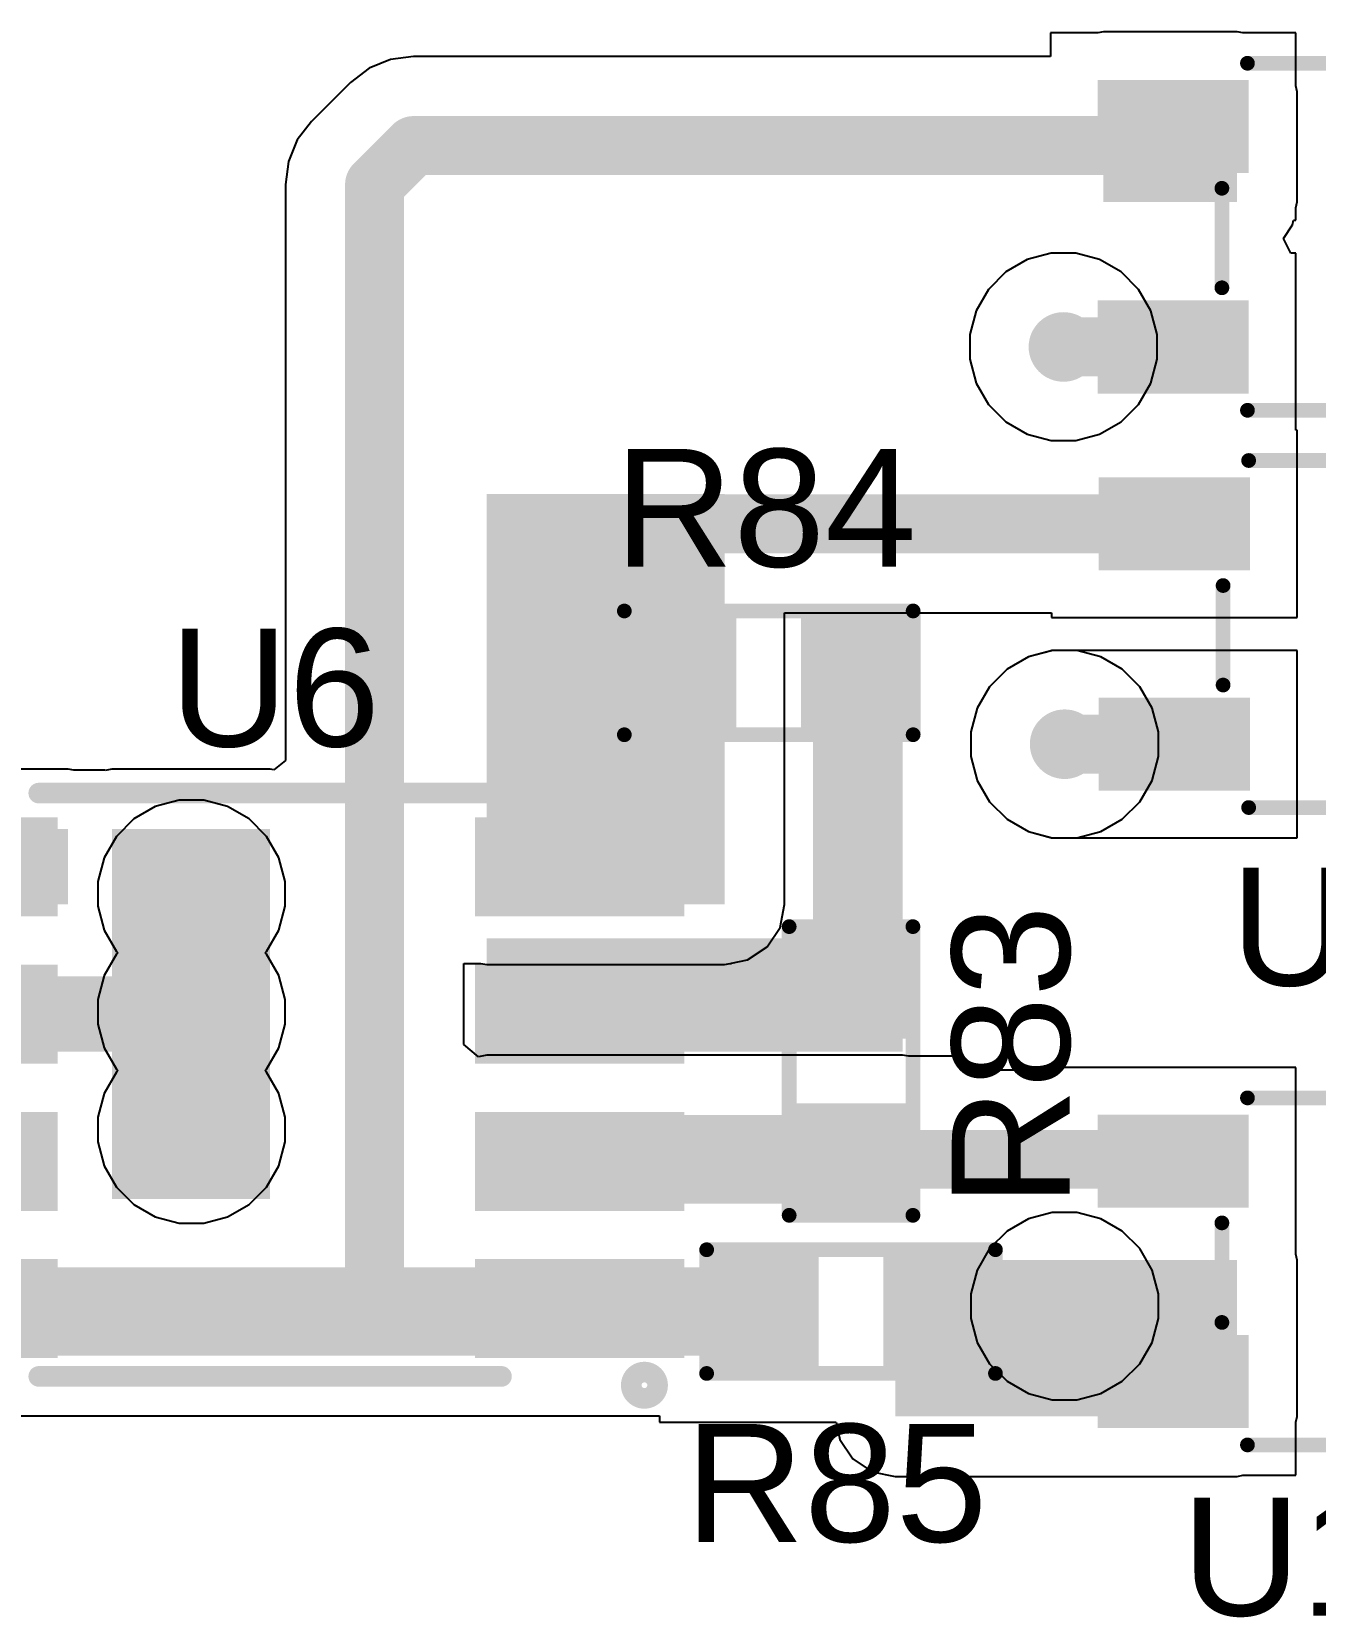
# Model space of a CAD drawing. Header units: millimetres. Extents: x 0 to 214, y 0 to 214.
# Drawn here: x 1.403 to 1.838, y 2.072 to 2.611 of the extents above; entities that cross this region are included whole.
import ezdxf

# ---------------------------------------------------------------- set-up
doc = ezdxf.new("R2010")
doc.units = ezdxf.units.MM
doc.header["$MEASUREMENT"] = 0
for name, color, linetype in [('BottomLayer', 5, 'Continuous'), ('BottomSolder', 6, 'Continuous'), ('TopLayer', 1, 'Continuous'), ('TopOverlay', 2, 'Continuous'), ('TopPaste', 8, 'Continuous'), ('TopSolder', 216, 'Continuous'), ('ViaHoleLayer', 16, 'Continuous')]:
    doc.layers.add(name, color=color, linetype=linetype)
doc.styles.add('Arial', font='', dxfattribs={"height": 0.2})
doc.styles.get('Arial').set_extended_font_data('Arial')

# ---------------------------------------------------------------- blocks, each defined once
blk = doc.blocks.new('SOT_23_5_4')
at = {"layer": 'TopLayer'}
for points in [[(-0.07283, 0.04921), (-0.02953, 0.04921), (-0.02953, 0.02559), (-0.07283, 0.02559)], [(0.02953, 0.04921), (0.07283, 0.04921), (0.07283, 0.02559), (0.02953, 0.02559)], [(-0.07283, 0.01181), (-0.02953, 0.01181), (-0.02953, -0.01181), (-0.07283, -0.01181)], [(-0.07283, -0.02559), (-0.02953, -0.02559), (-0.02953, -0.04921), (-0.07283, -0.04921)], [(0.02953, -0.02559), (0.07283, -0.02559), (0.07283, -0.04921), (0.02953, -0.04921)]]:
    blk.add_hatch(color=1, dxfattribs=at).paths.add_polyline_path(points)
at = {"layer": 'TopPaste'}
for points in [[(-0.07283, 0.04921), (-0.02953, 0.04921), (-0.02953, 0.02559), (-0.07283, 0.02559)], [(0.02953, 0.04921), (0.07283, 0.04921), (0.07283, 0.02559), (0.02953, 0.02559)], [(-0.07283, 0.01181), (-0.02953, 0.01181), (-0.02953, -0.01181), (-0.07283, -0.01181)], [(-0.07283, -0.02559), (-0.02953, -0.02559), (-0.02953, -0.04921), (-0.07283, -0.04921)], [(0.02953, -0.02559), (0.07283, -0.02559), (0.07283, -0.04921), (0.02953, -0.04921)]]:
    blk.add_hatch(color=8, dxfattribs=at).paths.add_polyline_path(points)
at = {"layer": 'TopSolder'}
for points in [[(-0.07683, 0.05321), (-0.02553, 0.05321), (-0.02553, 0.02159), (-0.07683, 0.02159)], [(0.02553, 0.05321), (0.07683, 0.05321), (0.07683, 0.02159), (0.02553, 0.02159)], [(-0.07683, 0.01581), (-0.02553, 0.01581), (-0.02553, -0.01581), (-0.07683, -0.01581)], [(-0.07683, -0.02159), (-0.02553, -0.02159), (-0.02553, -0.05321), (-0.07683, -0.05321)], [(0.02553, -0.02159), (0.07683, -0.02159), (0.07683, -0.05321), (0.02553, -0.05321)]]:
    blk.add_hatch(color=216, dxfattribs=at).paths.add_polyline_path(points)
at = {"layer": 'TopOverlay'}
for points, const_width in [([(-0.0615, 0.0615, 1), (-0.06843, 0.0615, 1)], 0.01), ([(-0.07093, 0.0615, 1), (-0.06593, 0.0615, 1)], 0.005), ([(-0.064, 0.0615, 1), (-0.059, 0.0615, 1)], 0.005), ([(-0.0307, 0.0589, 1), (-0.0282, 0.0589, 1)], 0.0025), ([(0.02473, 0.0589, 1), (0.02723, 0.0589, 1)], 0.0025), ([(0.0334, 0.01732, 1), (0.0359, 0.01732, 1)], 0.0025), ([(0.0334, -0.01646, 1), (0.0359, -0.01646, 1)], 0.0025), ([(-0.0307, -0.0589, 1), (-0.0282, -0.0589, 1)], 0.0025), ([(0.02473, -0.0589, 1), (0.02723, -0.0589, 1)], 0.0025)]:
    blk.add_lwpolyline(points, format="xyb", close=True, dxfattribs=dict(at, const_width=const_width))
at = {"layer": 'TopOverlay', "const_width": 0.005}
for points in [[(0.02598, 0.0589), (-0.02945, 0.0589)], [(0.03465, 0.01732), (0.03465, -0.01646)], [(0.02598, -0.0589), (-0.02945, -0.0589)]]:
    blk.add_lwpolyline(points, dxfattribs=at)
blk = doc.blocks.new('RES_0603_278')
at = {"layer": 'TopLayer'}
for points in [[(-0.015, 0.0175), (-0.015, -0.0175), (-0.045, -0.0175), (-0.045, 0.0175)], [(0.045, 0.0175), (0.045, -0.0175), (0.015, -0.0175), (0.015, 0.0175)]]:
    blk.add_hatch(color=1, dxfattribs=at).paths.add_polyline_path(points)
at = {"layer": 'TopPaste'}
for points in [[(-0.015, 0.0175), (-0.015, -0.0175), (-0.045, -0.0175), (-0.045, 0.0175)], [(0.045, 0.0175), (0.045, -0.0175), (0.015, -0.0175), (0.015, 0.0175)]]:
    blk.add_hatch(color=8, dxfattribs=at).paths.add_polyline_path(points)
at = {"layer": 'TopSolder'}
for points in [[(-0.011, 0.0215), (-0.011, -0.0215), (-0.049, -0.0215), (-0.049, 0.0215)], [(0.049, 0.0215), (0.049, -0.0215), (0.011, -0.0215), (0.011, 0.0215)]]:
    blk.add_hatch(color=216, dxfattribs=at).paths.add_polyline_path(points)
at = {"layer": 'TopOverlay', "const_width": 0.005}
for points in [[(-0.049, -0.021), (-0.049, 0.021)], [(-0.049, 0.021), (0.049, 0.021)], [(0.049, -0.021), (0.049, 0.021)], [(-0.049, -0.021), (0.049, -0.021)]]:
    blk.add_lwpolyline(points, dxfattribs=at)
at = {"layer": 'TopOverlay', "const_width": 0.0025}
for points in [[(-0.05025, 0.021, 1), (-0.04775, 0.021, 1)], [(-0.05025, 0.021, 1), (-0.04775, 0.021, 1)], [(0.04775, 0.021, 1), (0.05025, 0.021, 1)], [(0.04775, 0.021, 1), (0.05025, 0.021, 1)], [(-0.05025, -0.021, 1), (-0.04775, -0.021, 1)], [(-0.05025, -0.021, 1), (-0.04775, -0.021, 1)], [(0.04775, -0.021, 1), (0.05025, -0.021, 1)], [(0.04775, -0.021, 1), (0.05025, -0.021, 1)]]:
    blk.add_lwpolyline(points, format="xyb", close=True, dxfattribs=at)
blk = doc.blocks.new('RES_0603_279')
at = {"layer": 'TopLayer'}
for points in [[(-0.015, 0.0175), (-0.015, -0.0175), (-0.045, -0.0175), (-0.045, 0.0175)], [(0.045, 0.0175), (0.045, -0.0175), (0.015, -0.0175), (0.015, 0.0175)]]:
    blk.add_hatch(color=1, dxfattribs=at).paths.add_polyline_path(points)
at = {"layer": 'TopPaste'}
for points in [[(-0.015, 0.0175), (-0.015, -0.0175), (-0.045, -0.0175), (-0.045, 0.0175)], [(0.045, 0.0175), (0.045, -0.0175), (0.015, -0.0175), (0.015, 0.0175)]]:
    blk.add_hatch(color=8, dxfattribs=at).paths.add_polyline_path(points)
at = {"layer": 'TopSolder'}
for points in [[(-0.011, 0.0215), (-0.011, -0.0215), (-0.049, -0.0215), (-0.049, 0.0215)], [(0.049, 0.0215), (0.049, -0.0215), (0.011, -0.0215), (0.011, 0.0215)]]:
    blk.add_hatch(color=216, dxfattribs=at).paths.add_polyline_path(points)
at = {"layer": 'TopOverlay', "const_width": 0.005}
for points in [[(-0.049, -0.021), (-0.049, 0.021)], [(-0.049, 0.021), (0.049, 0.021)], [(0.049, -0.021), (0.049, 0.021)], [(-0.049, -0.021), (0.049, -0.021)]]:
    blk.add_lwpolyline(points, dxfattribs=at)
at = {"layer": 'TopOverlay', "const_width": 0.0025}
for points in [[(-0.05025, 0.021, 1), (-0.04775, 0.021, 1)], [(-0.05025, 0.021, 1), (-0.04775, 0.021, 1)], [(0.04775, 0.021, 1), (0.05025, 0.021, 1)], [(0.04775, 0.021, 1), (0.05025, 0.021, 1)], [(-0.05025, -0.021, 1), (-0.04775, -0.021, 1)], [(-0.05025, -0.021, 1), (-0.04775, -0.021, 1)], [(0.04775, -0.021, 1), (0.05025, -0.021, 1)], [(0.04775, -0.021, 1), (0.05025, -0.021, 1)]]:
    blk.add_lwpolyline(points, format="xyb", close=True, dxfattribs=at)
blk = doc.blocks.new('RES_0603_280')
at = {"layer": 'TopLayer'}
for points in [[(-0.015, 0.0175), (-0.015, -0.0175), (-0.045, -0.0175), (-0.045, 0.0175)], [(0.045, 0.0175), (0.045, -0.0175), (0.015, -0.0175), (0.015, 0.0175)]]:
    blk.add_hatch(color=1, dxfattribs=at).paths.add_polyline_path(points)
at = {"layer": 'TopPaste'}
for points in [[(-0.015, 0.0175), (-0.015, -0.0175), (-0.045, -0.0175), (-0.045, 0.0175)], [(0.045, 0.0175), (0.045, -0.0175), (0.015, -0.0175), (0.015, 0.0175)]]:
    blk.add_hatch(color=8, dxfattribs=at).paths.add_polyline_path(points)
at = {"layer": 'TopSolder'}
for points in [[(-0.011, 0.0215), (-0.011, -0.0215), (-0.049, -0.0215), (-0.049, 0.0215)], [(0.049, 0.0215), (0.049, -0.0215), (0.011, -0.0215), (0.011, 0.0215)]]:
    blk.add_hatch(color=216, dxfattribs=at).paths.add_polyline_path(points)
at = {"layer": 'TopOverlay', "const_width": 0.005}
for points in [[(-0.049, 0.021), (-0.049, -0.021)], [(-0.049, 0.021), (0.049, 0.021)], [(0.049, 0.021), (0.049, -0.021)], [(-0.049, -0.021), (0.049, -0.021)]]:
    blk.add_lwpolyline(points, dxfattribs=at)
at = {"layer": 'TopOverlay', "const_width": 0.0025}
for points in [[(-0.05025, 0.021, 1), (-0.04775, 0.021, 1)], [(-0.05025, 0.021, 1), (-0.04775, 0.021, 1)], [(0.04775, 0.021, 1), (0.05025, 0.021, 1)], [(0.04775, 0.021, 1), (0.05025, 0.021, 1)], [(-0.05025, -0.021, 1), (-0.04775, -0.021, 1)], [(-0.05025, -0.021, 1), (-0.04775, -0.021, 1)], [(0.04775, -0.021, 1), (0.05025, -0.021, 1)], [(0.04775, -0.021, 1), (0.05025, -0.021, 1)]]:
    blk.add_lwpolyline(points, format="xyb", close=True, dxfattribs=at)
blk = doc.blocks.new('SOT_23_5_332')
at = {"layer": 'TopLayer'}
for points in [[(-0.07283, 0.04921), (-0.02953, 0.04921), (-0.02953, 0.02559), (-0.07283, 0.02559)], [(0.02953, 0.04921), (0.07283, 0.04921), (0.07283, 0.02559), (0.02953, 0.02559)], [(-0.07283, 0.01181), (-0.02953, 0.01181), (-0.02953, -0.01181), (-0.07283, -0.01181)], [(-0.07283, -0.02559), (-0.02953, -0.02559), (-0.02953, -0.04921), (-0.07283, -0.04921)], [(0.02953, -0.02559), (0.07283, -0.02559), (0.07283, -0.04921), (0.02953, -0.04921)]]:
    blk.add_hatch(color=1, dxfattribs=at).paths.add_polyline_path(points)
at = {"layer": 'TopPaste'}
for points in [[(-0.07283, 0.04921), (-0.02953, 0.04921), (-0.02953, 0.02559), (-0.07283, 0.02559)], [(0.02953, 0.04921), (0.07283, 0.04921), (0.07283, 0.02559), (0.02953, 0.02559)], [(-0.07283, 0.01181), (-0.02953, 0.01181), (-0.02953, -0.01181), (-0.07283, -0.01181)], [(-0.07283, -0.02559), (-0.02953, -0.02559), (-0.02953, -0.04921), (-0.07283, -0.04921)], [(0.02953, -0.02559), (0.07283, -0.02559), (0.07283, -0.04921), (0.02953, -0.04921)]]:
    blk.add_hatch(color=8, dxfattribs=at).paths.add_polyline_path(points)
at = {"layer": 'TopSolder'}
for points in [[(-0.07683, 0.05321), (-0.02553, 0.05321), (-0.02553, 0.02159), (-0.07683, 0.02159)], [(0.02553, 0.05321), (0.07683, 0.05321), (0.07683, 0.02159), (0.02553, 0.02159)], [(-0.07683, 0.01581), (-0.02553, 0.01581), (-0.02553, -0.01581), (-0.07683, -0.01581)], [(-0.07683, -0.02159), (-0.02553, -0.02159), (-0.02553, -0.05321), (-0.07683, -0.05321)], [(0.02553, -0.02159), (0.07683, -0.02159), (0.07683, -0.05321), (0.02553, -0.05321)]]:
    blk.add_hatch(color=216, dxfattribs=at).paths.add_polyline_path(points)
at = {"layer": 'TopOverlay'}
for points, const_width in [([(-0.0615, 0.0615, 1), (-0.06843, 0.0615, 1)], 0.01), ([(-0.07093, 0.0615, 1), (-0.06593, 0.0615, 1)], 0.005), ([(-0.064, 0.0615, 1), (-0.059, 0.0615, 1)], 0.005), ([(-0.0307, 0.0589, 1), (-0.0282, 0.0589, 1)], 0.0025), ([(0.02473, 0.0589, 1), (0.02723, 0.0589, 1)], 0.0025), ([(0.0334, 0.01732, 1), (0.0359, 0.01732, 1)], 0.0025), ([(0.0334, -0.01646, 1), (0.0359, -0.01646, 1)], 0.0025), ([(-0.0307, -0.0589, 1), (-0.0282, -0.0589, 1)], 0.0025), ([(0.02473, -0.0589, 1), (0.02723, -0.0589, 1)], 0.0025)]:
    blk.add_lwpolyline(points, format="xyb", close=True, dxfattribs=dict(at, const_width=const_width))
at = {"layer": 'TopOverlay', "const_width": 0.005}
for points in [[(0.02598, 0.0589), (-0.02945, 0.0589)], [(0.03465, 0.01732), (0.03465, -0.01646)], [(0.02598, -0.0589), (-0.02945, -0.0589)]]:
    blk.add_lwpolyline(points, dxfattribs=at)
blk = doc.blocks.new('SOT_23_5_333')
at = {"layer": 'TopLayer'}
for points in [[(-0.07283, 0.04921), (-0.02953, 0.04921), (-0.02953, 0.02559), (-0.07283, 0.02559)], [(0.02953, 0.04921), (0.07283, 0.04921), (0.07283, 0.02559), (0.02953, 0.02559)], [(-0.07283, 0.01181), (-0.02953, 0.01181), (-0.02953, -0.01181), (-0.07283, -0.01181)], [(-0.07283, -0.02559), (-0.02953, -0.02559), (-0.02953, -0.04921), (-0.07283, -0.04921)], [(0.02953, -0.02559), (0.07283, -0.02559), (0.07283, -0.04921), (0.02953, -0.04921)]]:
    blk.add_hatch(color=1, dxfattribs=at).paths.add_polyline_path(points)
at = {"layer": 'TopPaste'}
for points in [[(-0.07283, 0.04921), (-0.02953, 0.04921), (-0.02953, 0.02559), (-0.07283, 0.02559)], [(0.02953, 0.04921), (0.07283, 0.04921), (0.07283, 0.02559), (0.02953, 0.02559)], [(-0.07283, 0.01181), (-0.02953, 0.01181), (-0.02953, -0.01181), (-0.07283, -0.01181)], [(-0.07283, -0.02559), (-0.02953, -0.02559), (-0.02953, -0.04921), (-0.07283, -0.04921)], [(0.02953, -0.02559), (0.07283, -0.02559), (0.07283, -0.04921), (0.02953, -0.04921)]]:
    blk.add_hatch(color=8, dxfattribs=at).paths.add_polyline_path(points)
at = {"layer": 'TopSolder'}
for points in [[(-0.07683, 0.05321), (-0.02553, 0.05321), (-0.02553, 0.02159), (-0.07683, 0.02159)], [(0.02553, 0.05321), (0.07683, 0.05321), (0.07683, 0.02159), (0.02553, 0.02159)], [(-0.07683, 0.01581), (-0.02553, 0.01581), (-0.02553, -0.01581), (-0.07683, -0.01581)], [(-0.07683, -0.02159), (-0.02553, -0.02159), (-0.02553, -0.05321), (-0.07683, -0.05321)], [(0.02553, -0.02159), (0.07683, -0.02159), (0.07683, -0.05321), (0.02553, -0.05321)]]:
    blk.add_hatch(color=216, dxfattribs=at).paths.add_polyline_path(points)
at = {"layer": 'TopOverlay'}
for points, const_width in [([(-0.0615, 0.0615, 1), (-0.06843, 0.0615, 1)], 0.01), ([(-0.07093, 0.0615, 1), (-0.06593, 0.0615, 1)], 0.005), ([(-0.064, 0.0615, 1), (-0.059, 0.0615, 1)], 0.005), ([(-0.0307, 0.0589, 1), (-0.0282, 0.0589, 1)], 0.0025), ([(0.02473, 0.0589, 1), (0.02723, 0.0589, 1)], 0.0025), ([(0.0334, 0.01732, 1), (0.0359, 0.01732, 1)], 0.0025), ([(0.0334, -0.01646, 1), (0.0359, -0.01646, 1)], 0.0025), ([(-0.0307, -0.0589, 1), (-0.0282, -0.0589, 1)], 0.0025), ([(0.02473, -0.0589, 1), (0.02723, -0.0589, 1)], 0.0025)]:
    blk.add_lwpolyline(points, format="xyb", close=True, dxfattribs=dict(at, const_width=const_width))
at = {"layer": 'TopOverlay', "const_width": 0.005}
for points in [[(0.02598, 0.0589), (-0.02945, 0.0589)], [(0.03465, 0.01732), (0.03465, -0.01646)], [(0.02598, -0.0589), (-0.02945, -0.0589)]]:
    blk.add_lwpolyline(points, dxfattribs=at)
blk = doc.blocks.new('SOIC_8_382')
at = {"layer": 'TopLayer'}
for points in [[(-0.0735, 0.0622), (-0.1365, 0.0622), (-0.1365, 0.0878), (-0.0735, 0.0878)], [(0.13909, 0.0622), (0.0761, 0.0622), (0.0761, 0.0878), (0.13909, 0.0878)], [(-0.0735, 0.0122), (-0.1365, 0.0122), (-0.1365, 0.0378), (-0.0735, 0.0378)], [(0.13909, 0.0122), (0.0761, 0.0122), (0.0761, 0.0378), (0.13909, 0.0378)], [(-0.0735, -0.0378), (-0.1365, -0.0378), (-0.1365, -0.0122), (-0.0735, -0.0122)], [(0.13909, -0.0378), (0.0761, -0.0378), (0.0761, -0.0122), (0.13909, -0.0122)], [(-0.0735, -0.0878), (-0.1365, -0.0878), (-0.1365, -0.0622), (-0.0735, -0.0622)], [(0.13909, -0.0878), (0.0761, -0.0878), (0.0761, -0.0622), (0.13909, -0.0622)]]:
    blk.add_hatch(color=1, dxfattribs=at).paths.add_polyline_path(points)
at = {"layer": 'TopPaste'}
for points in [[(-0.0735, 0.0622), (-0.1365, 0.0622), (-0.1365, 0.0878), (-0.0735, 0.0878)], [(0.13909, 0.0622), (0.0761, 0.0622), (0.0761, 0.0878), (0.13909, 0.0878)], [(-0.0735, 0.0122), (-0.1365, 0.0122), (-0.1365, 0.0378), (-0.0735, 0.0378)], [(0.13909, 0.0122), (0.0761, 0.0122), (0.0761, 0.0378), (0.13909, 0.0378)], [(-0.0735, -0.0378), (-0.1365, -0.0378), (-0.1365, -0.0122), (-0.0735, -0.0122)], [(0.13909, -0.0378), (0.0761, -0.0378), (0.0761, -0.0122), (0.13909, -0.0122)], [(-0.0735, -0.0878), (-0.1365, -0.0878), (-0.1365, -0.0622), (-0.0735, -0.0622)], [(0.13909, -0.0878), (0.0761, -0.0878), (0.0761, -0.0622), (0.13909, -0.0622)]]:
    blk.add_hatch(color=8, dxfattribs=at).paths.add_polyline_path(points)
at = {"layer": 'TopSolder'}
for points in [[(-0.0695, 0.0582), (-0.1405, 0.0582), (-0.1405, 0.0918), (-0.0695, 0.0918)], [(0.14309, 0.0582), (0.0721, 0.0582), (0.0721, 0.0918), (0.14309, 0.0918)], [(-0.0695, 0.0082), (-0.1405, 0.0082), (-0.1405, 0.0418), (-0.0695, 0.0418)], [(0.14309, 0.0082), (0.0721, 0.0082), (0.0721, 0.0418), (0.14309, 0.0418)], [(-0.0695, -0.0418), (-0.1405, -0.0418), (-0.1405, -0.0082), (-0.0695, -0.0082)], [(0.14309, -0.0418), (0.0721, -0.0418), (0.0721, -0.0082), (0.14309, -0.0082)], [(-0.0695, -0.0918), (-0.1405, -0.0918), (-0.1405, -0.0582), (-0.0695, -0.0582)], [(0.14309, -0.0918), (0.0721, -0.0918), (0.0721, -0.0582), (0.14309, -0.0582)]]:
    blk.add_hatch(color=216, dxfattribs=at).paths.add_polyline_path(points)
at = {"layer": 'TopOverlay'}
for points, const_width in [([(-0.12253, 0.101, 1), (-0.13147, 0.101, 1)], 0.007), ([(-0.13322, 0.101, 1), (-0.12972, 0.101, 1)], 0.0035), ([(-0.12428, 0.101, 1), (-0.12078, 0.101, 1)], 0.0035), ([(-0.08025, 0.098, 1), (-0.07675, 0.098, 1)], 0.0035), ([(0.07675, 0.098, 1), (0.08025, 0.098, 1)], 0.0035), ([(-0.08025, -0.1, 1), (-0.07675, -0.1, 1)], 0.0035), ([(0.07675, -0.1, 1), (0.08025, -0.1, 1)], 0.0035)]:
    blk.add_lwpolyline(points, format="xyb", close=True, dxfattribs=dict(at, const_width=const_width))
at = {"layer": 'TopOverlay', "const_width": 0.007}
for points in [[(0.0785, 0.098), (-0.0785, 0.098)], [(0.0785, -0.1), (-0.0785, -0.1)]]:
    blk.add_lwpolyline(points, dxfattribs=at)

msp = doc.modelspace()

# ---------------------------------------------------------------- hatches: boundary and pattern name
at = {"layer": 'BottomLayer'}
h = msp.add_hatch(color=5, dxfattribs=at)
edge = h.paths.add_edge_path()
edge.add_arc((1.75287, 2.50366), 0.01181, 0, 360)
h = msp.add_hatch(color=5, dxfattribs=at)
edge = h.paths.add_edge_path()
edge.add_arc((1.75328, 2.36881), 0.01181, 0, 360)
h = msp.add_hatch(color=5, dxfattribs=at)
edge = h.paths.add_edge_path()
edge.add_arc((1.68287, 2.35612), 0.01181, 0, 360)
h = msp.add_hatch(color=5, dxfattribs=at)
edge = h.paths.add_edge_path()
edge.add_arc((1.68287, 2.32321), 0.01181, 0, 360)
h = msp.add_hatch(color=5, dxfattribs=at)
edge = h.paths.add_edge_path()
edge.add_arc((1.457, 2.318), 0.01181, 0, 360)
h = msp.add_hatch(color=5, dxfattribs=at)
edge = h.paths.add_edge_path()
edge.add_arc((1.457, 2.278), 0.01181, 0, 360)
h = msp.add_hatch(color=5, dxfattribs=at)
edge = h.paths.add_edge_path()
edge.add_arc((1.457, 2.238), 0.01181, 0, 360)
h = msp.add_hatch(color=5, dxfattribs=at)
edge = h.paths.add_edge_path()
edge.add_arc((1.75328, 2.17804), 0.01181, 0, 360)
at = {"layer": 'BottomSolder'}
h = msp.add_hatch(color=6, dxfattribs=at)
edge = h.paths.add_edge_path()
edge.add_arc((1.75287, 2.50366), 0.00591, 0, 360)
h = msp.add_hatch(color=6, dxfattribs=at)
edge = h.paths.add_edge_path()
edge.add_arc((1.75328, 2.36881), 0.00591, 0, 360)
h = msp.add_hatch(color=6, dxfattribs=at)
edge = h.paths.add_edge_path()
edge.add_arc((1.68287, 2.35612), 0.00591, 0, 360)
h = msp.add_hatch(color=6, dxfattribs=at)
edge = h.paths.add_edge_path()
edge.add_arc((1.68287, 2.32321), 0.00591, 0, 360)
h = msp.add_hatch(color=6, dxfattribs=at)
edge = h.paths.add_edge_path()
edge.add_arc((1.75328, 2.17804), 0.00591, 0, 360)
at = {"layer": 'TopLayer'}
for points in [[(1.76645, 2.55287), (1.81176, 2.55287), (1.81176, 2.59027), (1.76645, 2.59027)], [(1.55719, 2.31441), (1.63787, 2.31441), (1.63787, 2.45372), (1.55719, 2.45372)], [(1.66787, 2.26441), (1.6983, 2.26441), (1.6983, 2.41053), (1.66787, 2.41053)], [(1.3446, 2.31441), (1.41513, 2.31441), (1.41513, 2.34), (1.3446, 2.34)], [(1.43, 2.21441), (1.48369, 2.21441), (1.48369, 2.34), (1.43, 2.34)], [(1.55719, 2.26441), (1.6983, 2.26441), (1.6983, 2.30289), (1.55719, 2.30289)], [(1.30587, 2.26441), (1.449, 2.26441), (1.449, 2.29), (1.30587, 2.29)], [(1.55719, 2.21289), (1.6983, 2.21289), (1.6983, 2.24289), (1.55719, 2.24289)], [(1.3446, 2.16121), (1.6658, 2.16121), (1.6658, 2.19121), (1.3446, 2.19121)], [(1.6958, 2.14064), (1.81176, 2.14064), (1.81176, 2.19371), (1.6958, 2.19371)]]:
    msp.add_hatch(color=1, dxfattribs=at).paths.add_polyline_path(points)
h = msp.add_hatch(color=1, dxfattribs=at)
edge = h.paths.add_edge_path()
edge.add_arc((1.75287, 2.50366), 0.01181, 0, 360)
h = msp.add_hatch(color=1, dxfattribs=at)
edge = h.paths.add_edge_path()
edge.add_arc((1.75328, 2.36881), 0.01181, 0, 360)
h = msp.add_hatch(color=1, dxfattribs=at)
edge = h.paths.add_edge_path()
edge.add_arc((1.68287, 2.35612), 0.01181, 0, 360)
h = msp.add_hatch(color=1, dxfattribs=at)
edge = h.paths.add_edge_path()
edge.add_arc((1.68287, 2.32321), 0.01181, 0, 360)
h = msp.add_hatch(color=1, dxfattribs=at)
edge = h.paths.add_edge_path()
edge.add_arc((1.457, 2.318), 0.01181, 0, 360)
h = msp.add_hatch(color=1, dxfattribs=at)
edge = h.paths.add_edge_path()
edge.add_arc((1.457, 2.278), 0.01181, 0, 360)
h = msp.add_hatch(color=1, dxfattribs=at)
edge = h.paths.add_edge_path()
edge.add_arc((1.457, 2.238), 0.01181, 0, 360)
h = msp.add_hatch(color=1, dxfattribs=at)
edge = h.paths.add_edge_path()
edge.add_arc((1.75328, 2.17804), 0.01181, 0, 360)
at = {"layer": 'TopSolder'}
h = msp.add_hatch(color=216, dxfattribs=at)
edge = h.paths.add_edge_path()
edge.add_arc((1.75287, 2.50366), 0.00591, 0, 360)
h = msp.add_hatch(color=216, dxfattribs=at)
edge = h.paths.add_edge_path()
edge.add_arc((1.75328, 2.36881), 0.00591, 0, 360)
h = msp.add_hatch(color=216, dxfattribs=at)
edge = h.paths.add_edge_path()
edge.add_arc((1.68287, 2.35612), 0.00591, 0, 360)
h = msp.add_hatch(color=216, dxfattribs=at)
edge = h.paths.add_edge_path()
edge.add_arc((1.68287, 2.32321), 0.00591, 0, 360)
h = msp.add_hatch(color=216, dxfattribs=at)
edge = h.paths.add_edge_path()
edge.add_arc((1.75328, 2.17804), 0.00591, 0, 360)
at = {"layer": 'ViaHoleLayer'}
h = msp.add_hatch(color=16, dxfattribs=at)
edge = h.paths.add_edge_path()
edge.add_arc((1.75287, 2.50366), 0.00591, 0, 360)
h = msp.add_hatch(color=16, dxfattribs=at)
edge = h.paths.add_edge_path()
edge.add_arc((1.75328, 2.36881), 0.00591, 0, 360)
h = msp.add_hatch(color=16, dxfattribs=at)
edge = h.paths.add_edge_path()
edge.add_arc((1.68287, 2.35612), 0.00591, 0, 360)
h = msp.add_hatch(color=16, dxfattribs=at)
edge = h.paths.add_edge_path()
edge.add_arc((1.68287, 2.32321), 0.00591, 0, 360)
h = msp.add_hatch(color=16, dxfattribs=at)
edge = h.paths.add_edge_path()
edge.add_arc((1.457, 2.318), 0.00591, 0, 360)
h = msp.add_hatch(color=16, dxfattribs=at)
edge = h.paths.add_edge_path()
edge.add_arc((1.457, 2.278), 0.00591, 0, 360)
h = msp.add_hatch(color=16, dxfattribs=at)
edge = h.paths.add_edge_path()
edge.add_arc((1.457, 2.238), 0.00591, 0, 360)
h = msp.add_hatch(color=16, dxfattribs=at)
edge = h.paths.add_edge_path()
edge.add_arc((1.75328, 2.17804), 0.00591, 0, 360)

# ---------------------------------------------------------------- linework, layer by layer
at = {"layer": 'BottomLayer'}
for p, q in [((1.74868, 2.53547), (1.74059, 2.5333)), ((1.75706, 2.53547), (1.74868, 2.53547)), ((1.76515, 2.5333), (1.75706, 2.53547)), ((1.74059, 2.5333), (1.73334, 2.52912)), ((1.7724, 2.52912), (1.76515, 2.5333)), ((1.73334, 2.52912), (1.72741, 2.52319)), ((1.77832, 2.52319), (1.7724, 2.52912)), ((1.72741, 2.52319), (1.72322, 2.51594)), ((1.78251, 2.51594), (1.77832, 2.52319)), ((1.72322, 2.51594), (1.72106, 2.50785)), ((1.78468, 2.50785), (1.78251, 2.51594)), ((1.72106, 2.50785), (1.72106, 2.49947)), ((1.78468, 2.49947), (1.78468, 2.50785)), ((1.72106, 2.49947), (1.72322, 2.49138)), ((1.78251, 2.49138), (1.78468, 2.49947)), ((1.72322, 2.49138), (1.72741, 2.48413)), ((1.77832, 2.48413), (1.78251, 2.49138)), ((1.72741, 2.48413), (1.73334, 2.47821)), ((1.7724, 2.47821), (1.77832, 2.48413)), ((1.73334, 2.47821), (1.74059, 2.47402)), ((1.76515, 2.47402), (1.7724, 2.47821)), ((1.74059, 2.47402), (1.74868, 2.47185)), ((1.74868, 2.47185), (1.75706, 2.47185)), ((1.75706, 2.47185), (1.76515, 2.47402)), ((1.74909, 2.40062), (1.741, 2.39845)), ((1.75746, 2.40062), (1.74909, 2.40062)), ((1.76555, 2.39845), (1.75746, 2.40062)), ((1.741, 2.39845), (1.73374, 2.39426)), ((1.77281, 2.39426), (1.76555, 2.39845)), ((1.73374, 2.39426), (1.72782, 2.38834)), ((1.77873, 2.38834), (1.77281, 2.39426)), ((1.72782, 2.38834), (1.72363, 2.38108)), ((1.78292, 2.38108), (1.77873, 2.38834)), ((1.72363, 2.38108), (1.72146, 2.37299)), ((1.78509, 2.37299), (1.78292, 2.38108)), ((1.72146, 2.37299), (1.72146, 2.36462)), ((1.78509, 2.36462), (1.78509, 2.37299)), ((1.72146, 2.36462), (1.72363, 2.35653)), ((1.78292, 2.35653), (1.78509, 2.36462)), ((1.72363, 2.35653), (1.72782, 2.34927)), ((1.77873, 2.34927), (1.78292, 2.35653)), ((1.44472, 2.34764), (1.43747, 2.34346)), ((1.45281, 2.34981), (1.44472, 2.34764)), ((1.46119, 2.34981), (1.45281, 2.34981)), ((1.46928, 2.34764), (1.46119, 2.34981)), ((1.47653, 2.34346), (1.46928, 2.34764)), ((1.72782, 2.34927), (1.73374, 2.34335)), ((1.77281, 2.34335), (1.77873, 2.34927)), ((1.43747, 2.34346), (1.43154, 2.33753)), ((1.48246, 2.33753), (1.47653, 2.34346)), ((1.73374, 2.34335), (1.741, 2.33916)), ((1.76555, 2.33916), (1.77281, 2.34335)), ((1.43154, 2.33753), (1.42736, 2.33028)), ((1.48664, 2.33028), (1.48246, 2.33753)), ((1.741, 2.33916), (1.74909, 2.33699)), ((1.74909, 2.33699), (1.75746, 2.33699)), ((1.75746, 2.33699), (1.76555, 2.33916)), ((1.42736, 2.33028), (1.42519, 2.32219)), ((1.48881, 2.32219), (1.48664, 2.33028)), ((1.42519, 2.32219), (1.42519, 2.31381)), ((1.48881, 2.31381), (1.48881, 2.32219)), ((1.42519, 2.31381), (1.42736, 2.30572)), ((1.48664, 2.30572), (1.48881, 2.31381)), ((1.42736, 2.30572), (1.43154, 2.29847)), ((1.48246, 2.29847), (1.48664, 2.30572)), ((1.43154, 2.29847), (1.43201, 2.298)), ((1.48199, 2.298), (1.48246, 2.29847)), ((1.43154, 2.29753), (1.42736, 2.29028)), ((1.43201, 2.298), (1.43154, 2.29753)), ((1.48246, 2.29753), (1.48199, 2.298)), ((1.48664, 2.29028), (1.48246, 2.29753)), ((1.42736, 2.29028), (1.42519, 2.28219)), ((1.48881, 2.28219), (1.48664, 2.29028)), ((1.42519, 2.28219), (1.42519, 2.27381)), ((1.48881, 2.27381), (1.48881, 2.28219)), ((1.42519, 2.27381), (1.42736, 2.26572)), ((1.48664, 2.26572), (1.48881, 2.27381)), ((1.42736, 2.26572), (1.43154, 2.25847)), ((1.48246, 2.25847), (1.48664, 2.26572)), ((1.43154, 2.25753), (1.42736, 2.25028)), ((1.43154, 2.25847), (1.43201, 2.258)), ((1.43201, 2.258), (1.43154, 2.25753)), ((1.48199, 2.258), (1.48246, 2.25847)), ((1.48246, 2.25753), (1.48199, 2.258)), ((1.48664, 2.25028), (1.48246, 2.25753)), ((1.42736, 2.25028), (1.42519, 2.24219)), ((1.48881, 2.24219), (1.48664, 2.25028)), ((1.42519, 2.24219), (1.42519, 2.23381)), ((1.48881, 2.23381), (1.48881, 2.24219)), ((1.42519, 2.23381), (1.42736, 2.22572)), ((1.48664, 2.22572), (1.48881, 2.23381)), ((1.42736, 2.22572), (1.43154, 2.21847)), ((1.48246, 2.21847), (1.48664, 2.22572)), ((1.43154, 2.21847), (1.43747, 2.21254)), ((1.47653, 2.21254), (1.48246, 2.21847)), ((1.43747, 2.21254), (1.44472, 2.20836)), ((1.46928, 2.20836), (1.47653, 2.21254)), ((1.44472, 2.20836), (1.45281, 2.20619)), ((1.46119, 2.20619), (1.46928, 2.20836)), ((1.741, 2.20768), (1.73374, 2.20349)), ((1.74909, 2.20985), (1.741, 2.20768)), ((1.75746, 2.20985), (1.74909, 2.20985)), ((1.76555, 2.20768), (1.75746, 2.20985)), ((1.77281, 2.20349), (1.76555, 2.20768)), ((1.45281, 2.20619), (1.46119, 2.20619)), ((1.73374, 2.20349), (1.72782, 2.19757)), ((1.77873, 2.19757), (1.77281, 2.20349)), ((1.72782, 2.19757), (1.72363, 2.19032)), ((1.78292, 2.19032), (1.77873, 2.19757)), ((1.72363, 2.19032), (1.72146, 2.18222)), ((1.78509, 2.18222), (1.78292, 2.19032)), ((1.72146, 2.18222), (1.72146, 2.17385)), ((1.78509, 2.17385), (1.78509, 2.18222)), ((1.72146, 2.17385), (1.72363, 2.16576)), ((1.78292, 2.16576), (1.78509, 2.17385)), ((1.72363, 2.16576), (1.72782, 2.1585)), ((1.77873, 2.1585), (1.78292, 2.16576)), ((1.72782, 2.1585), (1.73374, 2.15258)), ((1.77281, 2.15258), (1.77873, 2.1585)), ((1.73374, 2.15258), (1.741, 2.14839)), ((1.741, 2.14839), (1.74909, 2.14623)), ((1.75746, 2.14623), (1.76555, 2.14839)), ((1.76555, 2.14839), (1.77281, 2.15258)), ((1.74909, 2.14623), (1.75746, 2.14623))]:
    msp.add_line(p, q, dxfattribs=at)
at = {"layer": 'TopLayer'}
for p, q in [((1.76645, 2.61067), (1.76448, 2.61027)), ((1.81176, 2.61067), (1.76645, 2.61067)), ((1.81373, 2.61027), (1.81176, 2.61067)), ((1.76448, 2.61027), (1.74845, 2.61027)), ((1.74845, 2.61027), (1.74845, 2.60229)), ((1.83176, 2.61027), (1.81373, 2.61027)), ((1.83176, 2.59225), (1.83176, 2.61027)), ((1.52454, 2.60126), (1.51724, 2.59824)), ((1.53237, 2.60229), (1.52454, 2.60126)), ((1.74845, 2.60229), (1.53237, 2.60229)), ((1.51724, 2.59824), (1.51097, 2.59343)), ((1.51097, 2.59343), (1.49772, 2.58018)), ((1.83215, 2.59027), (1.83176, 2.59225)), ((1.83215, 2.55287), (1.83215, 2.59027)), ((1.49772, 2.58018), (1.49291, 2.57391)), ((1.49291, 2.57391), (1.48989, 2.56661)), ((1.48989, 2.56661), (1.48886, 2.55878)), ((1.48886, 2.55878), (1.48886, 2.36331)), ((1.83176, 2.5509), (1.83215, 2.55287)), ((1.83059, 2.54507), (1.83091, 2.54665)), ((1.83091, 2.54665), (1.83176, 2.54665)), ((1.83176, 2.54665), (1.83176, 2.5509)), ((1.82752, 2.54047), (1.83059, 2.54507)), ((1.83003, 2.53547), (1.82752, 2.54047)), ((1.83176, 2.53547), (1.83003, 2.53547)), ((1.83176, 2.47542), (1.83176, 2.53547)), ((1.83216, 2.47542), (1.83176, 2.47542)), ((1.83216, 2.4118), (1.83216, 2.47542)), ((1.65826, 2.31441), (1.65826, 2.41335)), ((1.65826, 2.41335), (1.74886, 2.41335)), ((1.74886, 2.41335), (1.74886, 2.4118)), ((1.74886, 2.4118), (1.83216, 2.4118)), ((1.74886, 2.40055), (1.741, 2.39845)), ((1.83216, 2.40062), (1.74886, 2.40062)), ((1.74886, 2.40062), (1.74886, 2.40055)), ((1.83216, 2.33699), (1.83216, 2.40062)), ((1.741, 2.39845), (1.73374, 2.39426)), ((1.73374, 2.39426), (1.72782, 2.38834)), ((1.72782, 2.38834), (1.72363, 2.38108)), ((1.72363, 2.38108), (1.72146, 2.37299)), ((1.72146, 2.37299), (1.72146, 2.36462)), ((1.48886, 2.36331), (1.48499, 2.36013)), ((1.72146, 2.36462), (1.72363, 2.35653)), ((1.41513, 2.36039), (1.3446, 2.36039)), ((1.4171, 2.36), (1.41513, 2.36039)), ((1.42759, 2.36), (1.4171, 2.36)), ((1.42767, 2.35993), (1.42759, 2.36)), ((1.42759, 2.36), (1.42759, 2.36)), ((1.43, 2.36039), (1.42767, 2.35993)), ((1.48369, 2.36039), (1.43, 2.36039)), ((1.48499, 2.36013), (1.48369, 2.36039)), ((1.72363, 2.35653), (1.72782, 2.34927)), ((1.72782, 2.34927), (1.73374, 2.34335)), ((1.73374, 2.34335), (1.741, 2.33916)), ((1.741, 2.33916), (1.74886, 2.33706)), ((1.74886, 2.33706), (1.74886, 2.33699)), ((1.74886, 2.33699), (1.83216, 2.33699)), ((1.65671, 2.30661), (1.65826, 2.31441)), ((1.65229, 2.29999), (1.65671, 2.30661)), ((1.64567, 2.29557), (1.65229, 2.29999)), ((1.54938, 2.26683), (1.54938, 2.29441)), ((1.54938, 2.29441), (1.55522, 2.29441)), ((1.55522, 2.29441), (1.55719, 2.29402)), ((1.55719, 2.29402), (1.63787, 2.29402)), ((1.63787, 2.29402), (1.63984, 2.29441)), ((1.63984, 2.29441), (1.64019, 2.29441)), ((1.64019, 2.29448), (1.64567, 2.29557)), ((1.64019, 2.29441), (1.64019, 2.29448)), ((1.55438, 2.26272), (1.54938, 2.26683)), ((1.55719, 2.26328), (1.55438, 2.26272)), ((1.6983, 2.26328), (1.55719, 2.26328)), ((1.70027, 2.26289), (1.6983, 2.26328)), ((1.7183, 2.26289), (1.70027, 2.26289)), ((1.7183, 2.25815), (1.7183, 2.26289)), ((1.74845, 2.25815), (1.7183, 2.25815)), ((1.83176, 2.25906), (1.74845, 2.25906)), ((1.74845, 2.25906), (1.74845, 2.25815)), ((1.83176, 2.19568), (1.83176, 2.25906)), ((1.83215, 2.19371), (1.83176, 2.19568)), ((1.83215, 2.14064), (1.83215, 2.19371)), ((1.3446, 2.14082), (1.6158, 2.14082)), ((1.6158, 2.14082), (1.6158, 2.13871)), ((1.6158, 2.13871), (1.67579, 2.13871)), ((1.67579, 2.13871), (1.67696, 2.13283)), ((1.83176, 2.13866), (1.83215, 2.14064)), ((1.83176, 2.12064), (1.83176, 2.13866)), ((1.67696, 2.13283), (1.68138, 2.12622)), ((1.68138, 2.12622), (1.688, 2.1218)), ((1.688, 2.1218), (1.6958, 2.12024)), ((1.81176, 2.12024), (1.81372, 2.12064)), ((1.81372, 2.12064), (1.83176, 2.12064)), ((1.6958, 2.12024), (1.81176, 2.12024))]:
    msp.add_line(p, q, dxfattribs=at)
for points, const_width in [([(1.51912, 2.55878), (1.53237, 2.57203)], 0.02), ([(1.53237, 2.57203), (1.78367, 2.57203)], 0.02), ([(1.51912, 2.18121), (1.51912, 2.55878)], 0.02), ([(1.75287, 2.50366), (1.7901, 2.50366)], 0.02), ([(1.60487, 2.42966), (1.61881, 2.44361)], 0.02), ([(1.61881, 2.44361), (1.79051, 2.44361)], 0.02), ([(1.60487, 2.39303), (1.60487, 2.42966)], 0.02), ([(1.68287, 2.35612), (1.68287, 2.39303)], 0.025), ([(1.75328, 2.36881), (1.79051, 2.36881)], 0.02), ([(1.68287, 2.32721), (1.68287, 2.35612)], 0.025), ([(1.6808, 2.22789), (1.7901, 2.22789)], 0.02), ([(1.51412, 2.17621), (1.51912, 2.18121)], 0.02), ([(1.5052, 2.17621), (1.51412, 2.17621)], 0.02), ([(1.75328, 2.17804), (1.76451, 2.17804)], 0.02), ([(1.76451, 2.17804), (1.7901, 2.15245)], 0.02)]:
    msp.add_lwpolyline(points, dxfattribs=dict(at, const_width=const_width))
for points, const_width in [([(1.52737, 2.57203, 1), (1.53737, 2.57203, 1)], 0.01), ([(1.52737, 2.57203, 1), (1.53737, 2.57203, 1)], 0.01), ([(1.77867, 2.57203, 1), (1.78867, 2.57203, 1)], 0.01), ([(1.51412, 2.55878, 1), (1.52412, 2.55878, 1)], 0.01), ([(1.51412, 2.55878, 1), (1.52412, 2.55878, 1)], 0.01), ([(1.74787, 2.50366, 1), (1.75787, 2.50366, 1)], 0.01), ([(1.7851, 2.50366, 1), (1.7951, 2.50366, 1)], 0.01), ([(1.61381, 2.44361, 1), (1.62381, 2.44361, 1)], 0.01), ([(1.61381, 2.44361, 1), (1.62381, 2.44361, 1)], 0.01), ([(1.78551, 2.44361, 1), (1.79551, 2.44361, 1)], 0.01), ([(1.59987, 2.42966, 1), (1.60987, 2.42966, 1)], 0.01), ([(1.59987, 2.42966, 1), (1.60987, 2.42966, 1)], 0.01), ([(1.59987, 2.39303, 1), (1.60987, 2.39303, 1)], 0.01), ([(1.67662, 2.39303, 1), (1.68912, 2.39303, 1)], 0.0125), ([(1.74828, 2.36881, 1), (1.75828, 2.36881, 1)], 0.01), ([(1.78551, 2.36881, 1), (1.79551, 2.36881, 1)], 0.01), ([(1.67662, 2.35612, 1), (1.68912, 2.35612, 1)], 0.0125), ([(1.67662, 2.35612, 1), (1.68912, 2.35612, 1)], 0.0125), ([(1.67662, 2.32721, 1), (1.68912, 2.32721, 1)], 0.0125), ([(1.6758, 2.22789, 1), (1.6858, 2.22789, 1)], 0.01), ([(1.7851, 2.22789, 1), (1.7951, 2.22789, 1)], 0.01), ([(1.51412, 2.18121, 1), (1.52412, 2.18121, 1)], 0.01), ([(1.51412, 2.18121, 1), (1.52412, 2.18121, 1)], 0.01), ([(1.5002, 2.17621, 1), (1.5102, 2.17621, 1)], 0.01), ([(1.50912, 2.17621, 1), (1.51912, 2.17621, 1)], 0.01), ([(1.50912, 2.17621, 1), (1.51912, 2.17621, 1)], 0.01), ([(1.74828, 2.17804, 1), (1.75828, 2.17804, 1)], 0.01), ([(1.75951, 2.17804, 1), (1.76951, 2.17804, 1)], 0.01), ([(1.75951, 2.17804, 1), (1.76951, 2.17804, 1)], 0.01), ([(1.7851, 2.15245, 1), (1.7951, 2.15245, 1)], 0.01)]:
    msp.add_lwpolyline(points, format="xyb", close=True, dxfattribs=dict(at, const_width=const_width))

# ---------------------------------------------------------------- block references
for name, p, rotation in [('SOT_23_5_332', (1.84128, 2.54106), 180), ('SOT_23_5_333', (1.84169, 2.40621), 180), ('SOIC_8_382', (1.48369, 2.25221), 180), ('RES_0603_280', (1.6808, 2.25789), 90), ('SOT_23_5_4', (1.84128, 2.18985), 180)]:
    msp.add_blockref(name, p, dxfattribs=dict(rotation=rotation))
for name, p in [('RES_0603_279', (1.65287, 2.39303)), ('RES_0603_278', (1.6808, 2.17621))]:
    msp.add_blockref(name, p)

# ---------------------------------------------------------------- texts
at = {"layer": 'TopOverlay', "style": 'Arial'}
for s, p in [('R84', (1.60055, 2.42904)), ('U6', (1.44955, 2.36804)), ('U11', (1.80955, 2.2869)), ('R85', (1.62455, 2.09804)), ('U10', (1.79302, 2.07301))]:
    msp.add_text(s, height=0.04, dxfattribs=at).set_placement(p)
msp.add_text('R83', height=0.04, rotation=90, dxfattribs=at).set_placement((1.75499, 2.21168))

doc.saveas('drawing.dxf')
